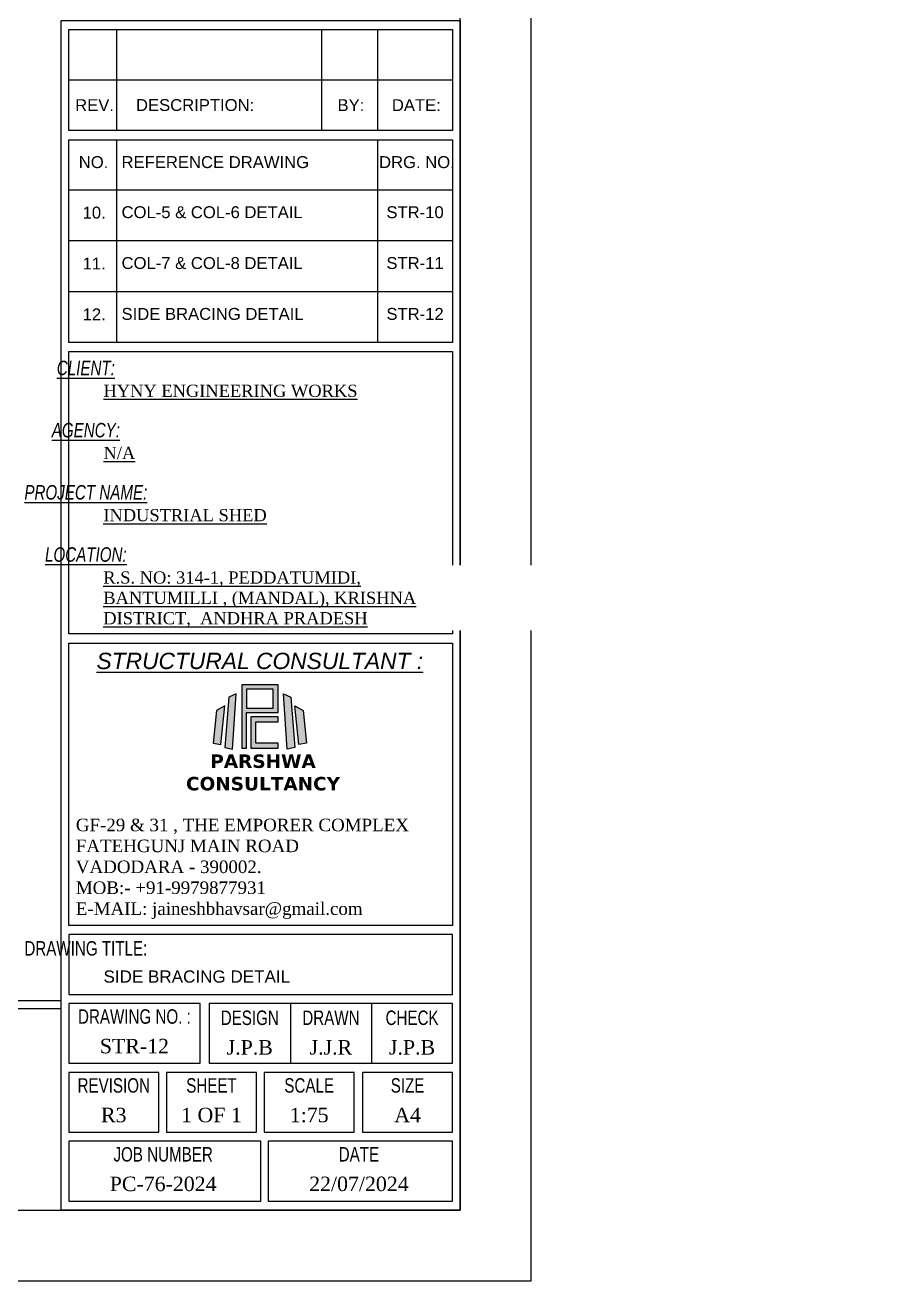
# Model space of a CAD drawing. Header units: millimetres. Extents: x 3470347 to 5996549, y -3470518 to 17149644.
# Drawn here: x 4872486 to 4882310, y 6791073 to 6805639 of the extents above; entities that cross this region are included whole.
import ezdxf

# ---------------------------------------------------------------- set-up
doc = ezdxf.new("R2010")
doc.units = ezdxf.units.MM
doc.header["$MEASUREMENT"] = 0
doc.layers.get('0').update_dxf_attribs({"linetype": 'CONTINUOUS', "lineweight": 25})
doc.layers.add('SHEET', color=7, linetype='CONTINUOUS', lineweight=15)
doc.layers.add('STR TEX', color=4, linetype='CONTINUOUS')
doc.styles.add('JAINIL', font='times.ttf')
doc.styles.get("Standard").update_dxf_attribs({"font": ''})
doc.styles.add('TEXT3', font='geniso.shx')
doc.styles.add('TEXT3 0.75NA', font='geniso.shx', dxfattribs={"width": 0.75})
doc.styles.get('Standard').set_extended_font_data('AR CENA')

# ---------------------------------------------------------------- blocks, each defined once
blk = doc.blocks.new('Q')
at = {"linetype": 'Continuous', "ltscale": 0.5}
h = blk.add_hatch(color=152, dxfattribs=at)
h.dxf.hatch_style = 1
h.paths.add_polyline_path([(9.79, 19.18), (9.79, 9.76), (10.5, 9.76), (10.5, 15.05), (15.19, 15.05), (15.19, 19.18)])
h.paths.add_polyline_path([(10.5, 18.5), (10.5, 15.72), (14.45, 15.72), (14.45, 18.5)], flags=16)
h = blk.add_hatch(color=10, dxfattribs=at)
h.dxf.hatch_style = 1
h.paths.add_polyline_path([(7.87, 17.31), (7.27, 9.83), (8.41, 9.62), (8.96, 17.82)])
h.paths.add_polyline_path([(17.1, 17.31), (17.7, 9.83), (16.56, 9.62), (16.01, 17.82)])
h = blk.add_hatch(color=152, dxfattribs=at)
h.dxf.hatch_style = 1
h.paths.add_polyline_path([(6.07, 15.37), (5.53, 10.52), (6.67, 10.29), (7.27, 16.02)])
h.paths.add_polyline_path([(18.9, 15.37), (19.44, 10.52), (18.3, 10.29), (17.7, 16.02)])
h = blk.add_hatch(color=152, dxfattribs=at)
h.dxf.hatch_style = 1
h.paths.add_polyline_path([(11.15, 14.43), (11.15, 9.76), (15.19, 9.76), (15.19, 10.52), (11.87, 10.52), (11.87, 13.69), (15.19, 13.69), (15.19, 14.43)])
at = {"color": 152, "linetype": 'Continuous'}
for points in [[(9.79, 19.18), (9.79, 9.76), (10.5, 9.76), (10.5, 15.05), (15.19, 15.05), (15.19, 19.18), (9.79, 19.18)], [(10.5, 18.5), (10.5, 15.72), (14.45, 15.72), (14.45, 18.5), (10.5, 18.5)], [(6.07, 15.37), (5.53, 10.52), (6.67, 10.29), (7.27, 16.02), (6.07, 15.37)], [(18.9, 15.37), (19.44, 10.52), (18.3, 10.29), (17.7, 16.02), (18.9, 15.37)], [(11.15, 14.43), (11.15, 9.76), (15.19, 9.76), (15.19, 10.52), (11.87, 10.52), (11.87, 13.69), (15.19, 13.69), (15.19, 14.43), (11.15, 14.43)]]:
    blk.add_lwpolyline(points, dxfattribs=at)
at = {"color": 10, "linetype": 'Continuous'}
for points in [[(7.87, 17.31), (7.27, 9.83), (8.41, 9.62), (8.96, 17.82), (7.87, 17.31)], [(17.1, 17.31), (17.7, 9.83), (16.56, 9.62), (16.01, 17.82), (17.1, 17.31)]]:
    blk.add_lwpolyline(points, dxfattribs=at)
at = {"linetype": 'Continuous', "insert": (1.32, 8.82), "char_height": 2, "attachment_point": 1}
blk.add_mtext_dynamic_manual_height_columns('\\pxqc;{\\fVerdana|b1|i0|c0|p34;\\C152;PARSHWA\\PCONSULTANCY }', width=23.282, gutter_width=1, heights=[6.3], dxfattribs=at)

msp = doc.modelspace()

# ---------------------------------------------------------------- linework, layer by layer
at = {"lineweight": 25}
for p, q in [((4872991.7, 6803728.76, 0), (4877446.18, 6803728.76, 0)), ((4872991.7, 6803138.92, 0), (4877446.18, 6803138.92, 0)), ((4872991.7, 6802549.07, 0), (4877446.18, 6802549.07, 0)), ((4836029.5, 6794324.26, 0), (4872903.88, 6794324.26, 0)), ((4836029.5, 6794233.35, 0), (4872903.88, 6794233.35, 0)), ((4875563.26, 6794290.64, 0), (4875563.26, 6793596.87, 0)), ((4876504.72, 6794290.64, 0), (4876504.72, 6793596.87, 0))]:
    msp.add_line(p, q, dxfattribs=at)
at = {"lineweight": 25, "elevation": 0}
for points in [[(4877446.18, 6798577.12), (4872991.7, 6798577.12), (4872991.7, 6801853.91), (4877446.18, 6801853.91)], [(4877446.18, 6795195.02), (4872991.7, 6795195.02), (4872991.7, 6798471.81), (4877446.18, 6798471.81)], [(4872991.7, 6794395.95), (4877446.18, 6794395.95), (4877446.18, 6795089.71), (4872991.7, 6795089.71)], [(4872991.7, 6793596.87), (4874516.48, 6793596.87), (4874516.48, 6794290.64), (4872991.7, 6794290.64)], [(4874621.8, 6793596.87), (4877446.18, 6793596.87), (4877446.18, 6794290.64), (4874621.8, 6794290.64)], [(4872991.7, 6792797.79), (4874037.56, 6792797.79), (4874037.56, 6793491.56), (4872991.7, 6793491.56)], [(4874125.38, 6792797.79), (4875171.25, 6792797.79), (4875171.25, 6793491.56), (4874125.38, 6793491.56)], [(4875259.07, 6792797.79), (4876304.93, 6792797.79), (4876304.93, 6793491.56), (4875259.07, 6793491.56)], [(4876400.31, 6792797.79), (4877446.18, 6792797.79), (4877446.18, 6793491.56), (4876400.31, 6793491.56)], [(4872991.7, 6791998.72), (4875218.94, 6791998.72), (4875218.94, 6792692.48), (4872991.7, 6792692.48)], [(4875306.75, 6791998.72), (4877446.18, 6791998.72), (4877446.18, 6792692.48), (4875306.75, 6792692.48)]]:
    msp.add_lwpolyline(points, close=True, dxfattribs=at)

# ---------------------------------------------------------------- block references
at = {"lineweight": 25, "xscale": 78.0870014957353, "yscale": 78.0870014957353, "zscale": 78.0870014957353}
msp.add_blockref('Q', (4874234.19, 6796490.32, 0), dxfattribs=at)

# ---------------------------------------------------------------- texts
at = {"lineweight": 25, "insert": (4789657.5, 6804964.64, 0), "char_height": 545.3389, "width": 149020.413, "attachment_point": 1, "style": 'TEXT3', "bg_fill": 2}
msp.add_mtext('{\\ftimes new roman|b0|i0|c0|p0;\\LVADODARA.}', dxfattribs=at)
at = {"lineweight": 25, "attachment_point": 2}
for s, insert, char_height, style in [('\\pxql;{\\farial|b0|i1|c0|p0;\\L\\C1;CLIENT:}', (4873190.75, 6801746.07, 0), 167.8135, 'TEXT3 0.75NA'), ('\\pxql;{\\farial|b0|i1|c0|p0;\\L\\C1;AGENCY:}', (4873190.75, 6801024.83, 0), 167.8135, 'TEXT3 0.75NA'), ('\\pxql;{\\farial|b0|i1|c0|p0;\\L\\C1;PROJECT NAME:}', (4873190.75, 6800303.59, 0), 167.8135, 'TEXT3 0.75NA'), ('\\pxql;{\\farial|b0|i1|c0|p0;\\L\\C1;LOCATION:}', (4873190.75, 6799582.34, 0), 167.8135, 'TEXT3 0.75NA'), ('\\pxqc;{\\farial|b0|i1|c0|p0;\\L\\W1;\\C1;STRUCTURAL CONSULTANT : }', (4875209.13, 6798359.04, 0), 189.2558, 'TEXT3 0.75NA'), ('\\pxql;{\\farial|b0|i0|c0|p0;\\C1;DRAWING TITLE:}', (4873190.75, 6795013.79, 0), 167.8135, 'TEXT3 0.75NA'), ('\\pxqc;{\\farial|b0|i0|c0|p0;\\C1;DRAWING NO. :}', (4873754.09, 6794223.24, 0), 167.8135, 'TEXT3 0.75NA'), ('\\pxqc;{\\farial|b0|i0|c0|p0;\\C1;DESIGN}', (4875092.53, 6794208.69, 0), 167.8135, 'TEXT3 0.75NA'), ('\\pxqc;{\\farial|b0|i0|c0|p0;\\C1;DRAWN}', (4876033.99, 6794208.69, 0), 167.8135, 'TEXT3 0.75NA'), ('\\pxqc;{\\farial|b0|i0|c0|p0;\\C1;CHECK}', (4876975.45, 6794208.69, 0), 167.8135, 'TEXT3 0.75NA'), ('\\pxqc;{\\C22;STR-12}', (4873754.09, 6793880.4, 0), 167.8135, 'JAINIL'), ('\\pxqc;{\\C22;J.P.B}', (4875092.53, 6793865.85, 0), 167.8135, 'JAINIL'), ('\\pxqc;{\\C22;J.J.R}', (4876033.99, 6793865.85, 0), 167.8135, 'JAINIL'), ('\\pxqc;{\\C22;J.P.B}', (4876975.45, 6793865.85, 0), 167.8135, 'JAINIL'), ('\\pxqc;{\\farial|b0|i0|c0|p0;\\C1;REVISION}', (4873514.63, 6793424.17, 0), 167.8135, 'TEXT3 0.75NA'), ('\\pxqc;{\\farial|b0|i0|c0|p0;\\C1;SHEET}', (4874648.31, 6793424.17, 0), 167.8135, 'TEXT3 0.75NA'), ('\\pxqc;{\\farial|b0|i0|c0|p0;\\C1;SCALE}', (4875782, 6793424.17, 0), 167.8135, 'TEXT3 0.75NA'), ('\\pxqc;{\\farial|b0|i0|c0|p0;\\C1;SIZE}', (4876923.24, 6793424.17, 0), 167.8135, 'TEXT3 0.75NA'), ('\\pxqc;{\\C22;R3}', (4873514.63, 6793081.33, 0), 167.8135, 'JAINIL'), ('\\pxqc;{\\C22;1 OF 1}', (4874648.31, 6793081.33, 0), 167.8135, 'JAINIL'), ('\\pxqc;{\\C22;1:75}', (4875782, 6793081.33, 0), 167.8135, 'JAINIL'), ('\\pxqc;{\\C22;A4}', (4876923.24, 6793081.33, 0), 167.8135, 'JAINIL'), ('\\pxqc;{\\farial|b0|i0|c0|p0;\\C1;JOB NUMBER}', (4874087.52, 6792625.09, 0), 167.8135, 'TEXT3 0.75NA'), ('\\pxqc;{\\farial|b0|i0|c0|p0;\\C1;DATE}', (4876358.67, 6792625.09, 0), 167.8135, 'TEXT3 0.75NA'), ('\\pxqc;{\\C22;PC-76-2024', (4874087.52, 6792282.25, 0), 167.8135, 'JAINIL'), ('\\pxqc;{\\C22;22/07/2024}', (4876358.67, 6792282.25, 0), 167.8135, 'JAINIL')]:
    msp.add_mtext(s, dxfattribs=dict(at, insert=insert, char_height=char_height, style=style))
at = {"lineweight": 25, "attachment_point": 1, "style": 'TEXT3'}
for s, insert, char_height, width in [('{\\ftimes new roman|b0|i0|c0|p0;\\LHYNY ENGINEERING WORKS}', (4873395.3, 6801468.18, 0), 141.6257, 38700.9259), ('{\\ftimes new roman|b0|i0|c0|p0;\\LN/A}', (4873395.3, 6800746.94, 0), 141.6257, 38700.9259), ('{\\ftimes new roman|b0|i0|c0|p0;\\LINDUSTRIAL SHED}', (4873393.38, 6800025.61, 0), 141.6257, 38700.9259), ('{\\ftimes new roman|b0|i0|c0|p0;GF-29 & 31 , THE EMPORER COMPLEX\\PFATEHGUNJ MAIN ROAD\\PVADODARA - 390002.\\PMOB:- +91-9979877931\\PE-MAIL: jaineshbhavsar@gmail.com}', (4873074.32, 6796434.04, 0), 145.5053, 39761.0855), ('\\pxql;{\\farial|b0|i0|c0|p0;\\C22;SIDE BRACING DETAIL}', (4873395.3, 6794673.84, 0), 141.6257, 2668.6735)]:
    msp.add_mtext(s, dxfattribs=dict(at, insert=insert, char_height=char_height, width=width))
at = {"layer": 'STR TEX', "color": 6, "lineweight": 25, "char_height": 138.1039, "attachment_point": 4, "style": 'JAINIL'}
for s, insert in [('\\pxql;{\\farial|b0|i0|c0|p0;\\C22;10.}', (4873153.01, 6803463.34, 0)), ('\\pxql;{\\farial|b0|i0|c0|p0;\\C22;COL-5 & COL-6 DETAIL}', (4873604.98, 6803467.72, 0)), ('\\pxql;{\\farial|b0|i0|c0|p0;\\C22;STR-10}', (4876677.85, 6803467.72, 0)), ('\\pxql;{\\farial|b0|i0|c0|p0;\\C22;11.}', (4873153.01, 6802873.5, 0)), ('\\pxql;{\\farial|b0|i0|c0|p0;\\C22;COL-7 & COL-8 DETAIL}', (4873604.98, 6802877.88, 0)), ('\\pxql;{\\farial|b0|i0|c0|p0;\\C22;STR-11}', (4876677.85, 6802877.88, 0)), ('\\pxql;{\\farial|b0|i0|c0|p0;\\C22;12.}', (4873153.01, 6802283.65, 0)), ('\\pxql;{\\farial|b0|i0|c0|p0;\\C22;SIDE BRACING DETAIL}', (4873604.98, 6802288.03, 0)), ('\\pxql;{\\farial|b0|i0|c0|p0;\\C22;STR-12}', (4876677.85, 6802288.03, 0))]:
    msp.add_mtext(s, dxfattribs=dict(at, insert=insert))

# ---------------------------------------------------------------- next in the draw order: linework, layer by layer
at = {"lineweight": 25}
for p, q in [((4873545.35, 6805586.08, 0), (4873545.35, 6804415.15, 0)), ((4875923.31, 6805586.08, 0), (4875923.31, 6804415.15, 0)), ((4876573.67, 6805586.08, 0), (4876573.67, 6804415.15, 0)), ((4872991.7, 6805005, 0), (4877446.18, 6805005, 0)), ((4873545.35, 6804309.84, 0), (4873545.35, 6801959.22, 0)), ((4876573.67, 6804309.84, 0), (4876573.67, 6801959.22, 0))]:
    msp.add_line(p, q, dxfattribs=at)
at = {"color": 192, "lineweight": 25, "elevation": 0}
msp.add_lwpolyline([(4835207.63, 6791073.07), (4878355.87, 6791073.07), (4878355.87, 6821581.96), (4835207.63, 6821581.96)], close=True, dxfattribs=at)
at = {"lineweight": 25, "elevation": 0}
for points in [[(4872903.88, 6805691.39), (4877533.99, 6805691.39), (4877533.99, 6791893.4), (4872903.88, 6791893.4)], [(4872991.7, 6805586.08), (4877446.18, 6805586.08), (4877446.18, 6804415.15), (4872991.7, 6804415.15)], [(4872991.7, 6804309.84), (4877446.18, 6804309.84), (4877446.18, 6801959.22), (4872991.7, 6801959.22)]]:
    msp.add_lwpolyline(points, close=True, dxfattribs=at)
at = {"layer": 'SHEET', "color": 220, "lineweight": 25, "elevation": 0}
msp.add_lwpolyline([(4836029.5, 6791893.4), (4877533.99, 6791893.4), (4877533.99, 6820761.63), (4836029.5, 6820761.63)], close=True, dxfattribs=at)

# ---------------------------------------------------------------- next in the draw order: texts
at = {"layer": 'STR TEX', "color": 6, "lineweight": 25, "char_height": 138.1039, "attachment_point": 4, "style": 'JAINIL'}
for s, insert in [('\\pxql;{\\farial|b0|i0|c0|p0;\\C31;REV.}', (4873066.73, 6804710.69, 0)), ('\\pxql;{\\farial|b0|i0|c0|p0;\\C31;DESCRIPTION:}', (4873772.31, 6804710.69, 0)), ('\\pxql;{\\farial|b0|i0|c0|p0;\\C31;BY:}', (4876110.72, 6804710.69, 0)), ('\\pxql;{\\farial|b0|i0|c0|p0;\\C31;DATE:}', (4876741.07, 6804710.69, 0)), ('\\pxql;{\\farial|b0|i0|c0|p0;\\C31;NO.}', (4873108.56, 6804048.8, 0)), ('\\pxql;{\\farial|b0|i0|c0|p0;\\C31;REFERENCE DRAWING}', (4873604.98, 6804048.8, 0)), ('\\pxql;{\\farial|b0|i0|c0|p0;\\C31;DRG. NO.}', (4876592.15, 6804048.8, 0))]:
    msp.add_mtext(s, dxfattribs=dict(at, insert=insert))

# ---------------------------------------------------------------- next in the draw order: texts
at = {"lineweight": 25, "insert": (4873393.17, 6799302.33, 0), "char_height": 141.6257, "width": 38700.9259, "attachment_point": 1, "style": 'TEXT3', "bg_fill": 2}
msp.add_mtext('{\\ftimes new roman|b0|i0|c0|p0;\\LR.S. NO: 314-1, PEDDATUMIDI,\\PBANTUMILLI , (MANDAL), KRISHNA\\PDISTRICT,  ANDHRA PRADESH}', dxfattribs=at)

doc.saveas('drawing.dxf')
